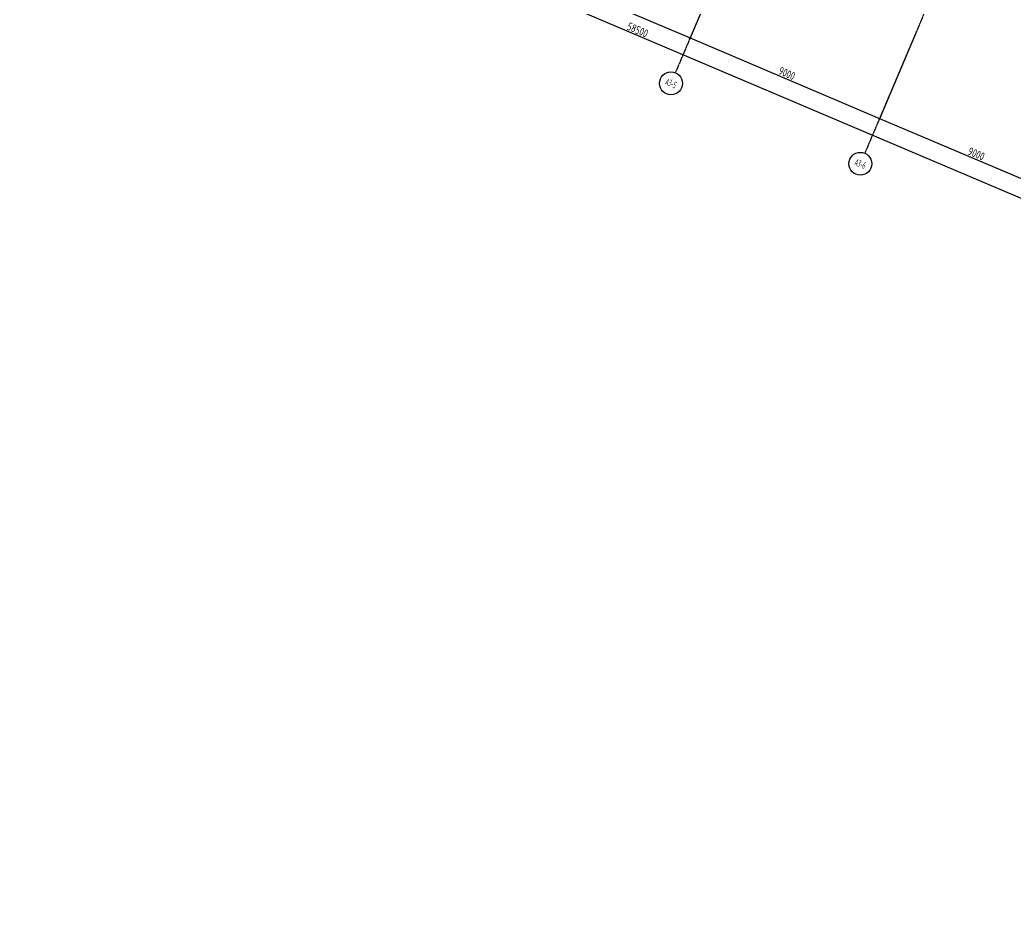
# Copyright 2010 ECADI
# Model space of a CAD drawing. Extents: x 11778731 to 12222456, y -6694179 to -6314888.
# Drawn here: x 11877876 to 11921395, y -6488400 to -6449001 of the extents above; entities that cross this region are included whole.
import ezdxf
from ezdxf.enums import TextEntityAlignment as Align

# ---------------------------------------------------------------- set-up
doc = ezdxf.new("R2010")
doc.units = 0
doc.header["$LTSCALE"] = 10
doc.header["$MEASUREMENT"] = 0
doc.linetypes.add('A3-RG-axis-100$0$CENTER', pattern=[2, 1.25, -0.25, 0.25, -0.25])
for name, color, linetype in [('A3-RG-axis-100$0$A-DIMS-100', 1, 'Continuous'), ('A3-RG-axis-100$0$A-GRID', 1, 'A3-RG-axis-100$0$CENTER'), ('A3-RG-axis-100$0$A-SYMB', 4, 'Continuous'), ('A3-RI-RF(顶视)$0$A-ROOF-EDGE', 2, 'Continuous')]:
    doc.layers.add(name, color=color, linetype=linetype)
doc.styles.add('A3-RG-axis-100$0$$0$XD2008', font='xd-hzs.shx', dxfattribs={"width": 0.7, "bigfont": 'xd-hztxt.shx'})
doc.styles.add('A3-RG-axis-100$0$XD2008', font='xd-hzs.shx', dxfattribs={"width": 0.7, "bigfont": 'xd-hztxt.shx'})
doc.dimstyles.new('A3-RG-axis-100$0$XD100$0', dxfattribs={"dimscale": 100, "dimtxt": 3.5, "dimasz": 1, "dimexe": 1, "dimexo": 2, "dimgap": 0.5, "dimtad": 1, "dimdec": 0, "dimdsep": 46, "dimtxsty": 'A3-RG-axis-100$0$XD2008', "dimblk1": 'A3-RG-axis-100$0$_ARCHTICK', "dimblk2": 'A3-RG-axis-100$0$_ARCHTICK', "dimsah": 1, "dimcen": 2.5, "dimclrt": 4, "dimaunit": 1, "dimadec": 0, "dimazin": 0, "dimtfac": 1, "dimtdec": 0, "dimtix": 1, "dimtmove": 0, "dimatfit": 3, "dimfxl": 0, "dimtolj": 1, "dimtzin": 0, "dimarcsym": 0})

# ---------------------------------------------------------------- blocks, each defined once
blk = doc.blocks.new('A3-RG-axis-100$0$_ARCHTICK')
at = {"color": 0, "linetype": 'ByBlock', "const_width": 0.15}
blk.add_lwpolyline([(-0.5, -0.5), (0.5, 0.5)], dxfattribs=at)
blk = doc.blocks.new('*D57')
at = {"layer": 'A3-RG-axis-100$0$A-DIMS-100', "color": 0, "lineweight": -2}
for p, q in [((11879441, -6434531), (11877837, -6438311)), ((11931726, -6461076), (11877876, -6438218)), ((11931640, -6461280), (11931765, -6460984))]:
    blk.add_line(p, q, dxfattribs=at)
at = {"layer": 'Defpoints', "color": 0}
for p in [(11879520, -6434347), (11877876, -6438218), (11931561, -6461464)]:
    blk.add_point(p, dxfattribs=at)
at = {"layer": 'A3-RG-axis-100$0$A-DIMS-100', "color": 0, "lineweight": -2, "xscale": 100, "yscale": 100, "zscale": 100}
for p, rotation in [((11877876, -6438218), 157.0000000217818), ((11931726, -6461076), 337.0000000217818)]:
    blk.add_blockref('A3-RG-axis-100$0$_ARCHTICK', p, dxfattribs=dict(at, rotation=rotation))
at = {"layer": 'A3-RG-axis-100$0$A-DIMS-100', "color": 4, "insert": (11904889, -6449440), "char_height": 350, "attachment_point": 5, "rotation": 337, "style": 'A3-RG-axis-100$0$XD2008'}
blk.add_mtext('\\A1;58500', dxfattribs=at)
blk = doc.blocks.new('A3-RG-axis-100$0$$0$ECADI-TAG-GRID')
at = {"color": 13}
blk.add_circle((0, 0), 5, dxfattribs=at)
at = {"style": 'A3-RG-axis-100$0$$0$XD2008', "width": 0.7}
blk.add_attdef('GRID', text='', height=5, dxfattribs=at).set_placement((0, 0), align=Align.MIDDLE)
blk = doc.blocks.new('*D72')
at = {"layer": 'A3-RG-axis-100$0$A-DIMS-100', "color": 0, "lineweight": -2}
for p, q in [((11900497, -6442513), (11898861, -6446366)), ((11898900, -6446274), (11907185, -6449790)), ((11908143, -6447533), (11907146, -6449882))]:
    blk.add_line(p, q, dxfattribs=at)
at = {"layer": 'Defpoints', "color": 0}
for p in [(11900575, -6442328), (11908221, -6447349), (11907185, -6449790)]:
    blk.add_point(p, dxfattribs=at)
at = {"layer": 'A3-RG-axis-100$0$A-DIMS-100', "color": 0, "lineweight": -2, "xscale": 100, "yscale": 100, "zscale": 100}
for p, rotation in [((11898900, -6446274), 156.9999999998815), ((11907185, -6449790), 336.9999999998814)]:
    blk.add_blockref('A3-RG-axis-100$0$_ARCHTICK', p, dxfattribs=dict(at, rotation=rotation))
at = {"layer": 'A3-RG-axis-100$0$A-DIMS-100', "color": 4, "insert": (11903130, -6447825), "char_height": 350, "attachment_point": 5, "rotation": 337, "style": 'A3-RG-axis-100$0$XD2008'}
blk.add_mtext('\\A1;9000', dxfattribs=at)
blk = doc.blocks.new('*D73')
at = {"layer": 'A3-RG-axis-100$0$A-DIMS-100', "color": 0, "lineweight": -2}
for p, q in [((11908781, -6446029), (11907146, -6449882)), ((11907185, -6449790), (11915469, -6453307)), ((11916428, -6451049), (11915430, -6453399))]:
    blk.add_line(p, q, dxfattribs=at)
at = {"layer": 'Defpoints', "color": 0}
for p in [(11908859, -6445845), (11916506, -6450865), (11915469, -6453307)]:
    blk.add_point(p, dxfattribs=at)
at = {"layer": 'A3-RG-axis-100$0$A-DIMS-100', "color": 0, "lineweight": -2, "xscale": 100, "yscale": 100, "zscale": 100}
for p, rotation in [((11907185, -6449790), 156.9999999998815), ((11915469, -6453307), 336.9999999998814)]:
    blk.add_blockref('A3-RG-axis-100$0$_ARCHTICK', p, dxfattribs=dict(at, rotation=rotation))
at = {"layer": 'A3-RG-axis-100$0$A-DIMS-100', "color": 4, "insert": (11911415, -6451341), "char_height": 350, "attachment_point": 5, "rotation": 337, "style": 'A3-RG-axis-100$0$XD2008'}
blk.add_mtext('\\A1;9000', dxfattribs=at)
blk = doc.blocks.new('*D74')
at = {"layer": 'A3-RG-axis-100$0$A-DIMS-100', "color": 0, "lineweight": -2}
for p, q in [((11917085, -6449501), (11915430, -6453399)), ((11915469, -6453307), (11923754, -6456823)), ((11924731, -6454521), (11923715, -6456915))]:
    blk.add_line(p, q, dxfattribs=at)
at = {"layer": 'Defpoints', "color": 0}
for p in [(11917163, -6449317), (11924809, -6454337), (11923754, -6456823)]:
    blk.add_point(p, dxfattribs=at)
at = {"layer": 'A3-RG-axis-100$0$A-DIMS-100', "color": 0, "lineweight": -2, "xscale": 100, "yscale": 100, "zscale": 100}
for p, rotation in [((11915469, -6453307), 156.9999999998815), ((11923754, -6456823), 336.9999999998814)]:
    blk.add_blockref('A3-RG-axis-100$0$_ARCHTICK', p, dxfattribs=dict(at, rotation=rotation))
at = {"layer": 'A3-RG-axis-100$0$A-DIMS-100', "color": 4, "insert": (11919700, -6454858), "char_height": 350, "attachment_point": 5, "rotation": 337, "style": 'A3-RG-axis-100$0$XD2008'}
blk.add_mtext('\\A1;9000', dxfattribs=at)
blk = doc.blocks.new('*D94')
at = {"layer": 'A3-RG-axis-100$0$A-DIMS-100', "color": 0, "lineweight": -2}
blk.add_arc((11778731, -6694179), 285300, 57.84693, 60.24693, dxfattribs=at)
at = {"layer": 'Defpoints', "color": 0}
for p in [(11922176, -6443234), (11932558, -6449461), (11927175, -6450539), (11778731, -6694179), (11778731, -6694179)]:
    blk.add_point(p, dxfattribs=at)
at = {"layer": 'A3-RG-axis-100$0$A-DIMS-100', "color": 0, "lineweight": -2, "xscale": 100, "yscale": 100, "zscale": 100}
for p, rotation in [((11920315, -6446489), 150.2469277095912), ((11930563, -6452635), 327.8469277238162)]:
    blk.add_blockref('A3-RG-axis-100$0$_ARCHTICK', p, dxfattribs=dict(at, rotation=rotation))
at = {"layer": 'A3-RG-axis-100$0$A-DIMS-100', "color": 4, "insert": (11925586, -6449316), "char_height": 350, "attachment_point": 5, "rotation": 329.0469, "style": 'A3-RG-axis-100$0$XD2008'}
blk.add_mtext('\\A1;2.40°', dxfattribs=at)
blk = doc.blocks.new('A3-RI-RF(顶视)')
at = {"layer": 'A3-RI-RF(顶视)$0$A-ROOF-EDGE'}
blk.add_lwpolyline([(11977074.7, -6448935.7), (11977074.7, -6448935.7), (11971198.1, -6462780.1), (11953156.1, -6455121.7), (11952019.1, -6457800.3), (11961868.5, -6461981.1), (11950654.5, -6488399.6), (11923775.8, -6476990.3), (11934989.8, -6450571.8), (11944839.2, -6454752.6), (11945976.2, -6452074), (11937358.7, -6448416.1, 0.0021045), (11935284.3, -6447089.5), (11932817.3, -6450983.9, 0.0333547), (11899110.4, -6432654.1), (11899696.6, -6421468.1)], format="xyb", dxfattribs=at)
blk = doc.blocks.new('A3-RG-axis-100')
at = {"layer": 'A3-RG-axis-100$0$A-GRID'}
for p, q in [((11924628.9, -6408694.5), (11906537.9, -6451314.1)), ((11932913.4, -6412211.1), (11914822.5, -6454830.7))]:
    blk.add_line(p, q, dxfattribs=at)
blk.add_arc((11778730.7, -6694178.7), 288800, 57.079997, 69.144838, dxfattribs=at)
at = {"layer": 'A3-RG-axis-100$0$A-SYMB'}
ref = blk.add_blockref('A3-RG-axis-100$0$$0$ECADI-TAG-GRID', (11906346, -6451775.8), dxfattribs=dict(at, xscale=100, yscale=100, zscale=100, rotation=337))
ref.add_attrib('GRID', 'A3-5', dxfattribs={"layer": '0', "height": 300, "rotation": 337, "style": 'A3-RG-axis-100$0$$0$XD2008', "width": 0.5}).set_placement((11906346, -6451775.8), align=Align.MIDDLE)
ref = blk.add_blockref('A3-RG-axis-100$0$$0$ECADI-TAG-GRID', (11914627.1, -6455290.9), dxfattribs=dict(at, xscale=100, yscale=100, zscale=100, rotation=337))
ref.add_attrib('GRID', 'A3-6', dxfattribs={"layer": '0', "height": 300, "rotation": 337, "style": 'A3-RG-axis-100$0$$0$XD2008', "width": 0.5}).set_placement((11914627.1, -6455290.9), align=Align.MIDDLE)
at = {"layer": 'A3-RG-axis-100$0$A-DIMS-100'}
for base, p1, p2, picture, middle in [((11877876.4, -6438218.5), (11931561.4, -6461463.7), (11879519.6, -6434347.3), '*D57', (11904889, -6449440.2)), ((11907184.8, -6449790.1), (11900574.9, -6442328.4), (11908221.2, -6447348.7), '*D72', (11903130.5, -6447824.7)), ((11915469.4, -6453306.7), (11908859.4, -6445845), (11916505.7, -6450865.3), '*D73', (11911415, -6451341.3)), ((11923753.9, -6456823.3), (11917163.1, -6449316.5), (11924809.4, -6454336.8), '*D74', (11919699.6, -6454857.9))]:
    dim = blk.add_linear_dim(base=base, p1=p1, p2=p2, angle=337, dimstyle='A3-RG-axis-100$0$XD100$0', override={"dimasz": 1}, dxfattribs=at)
    dim.commit()
    dim.dimension.update_dxf_attribs({"geometry": picture, "text_midpoint": middle})
dim = blk.add_angular_dim_2l(base=(11927175.2, -6450539), line1=((11932558.2, -6449460.5), (11778730.7, -6694178.7)), line2=((11922175.5, -6443233.5), (11778730.7, -6694178.7)), dimstyle='A3-RG-axis-100$0$XD100$0', override={"dimaunit": 0, "dimadec": 2}, dxfattribs=at)
dim.commit()
dim.dimension.update_dxf_attribs({"geometry": '*D94', "text_midpoint": (11925586.4, -6449315.7)})

msp = doc.modelspace()

# ---------------------------------------------------------------- block references
for name in ['A3-RI-RF(顶视)', 'A3-RG-axis-100']:
    msp.add_blockref(name, (0, 0))

doc.saveas('drawing.dxf')
